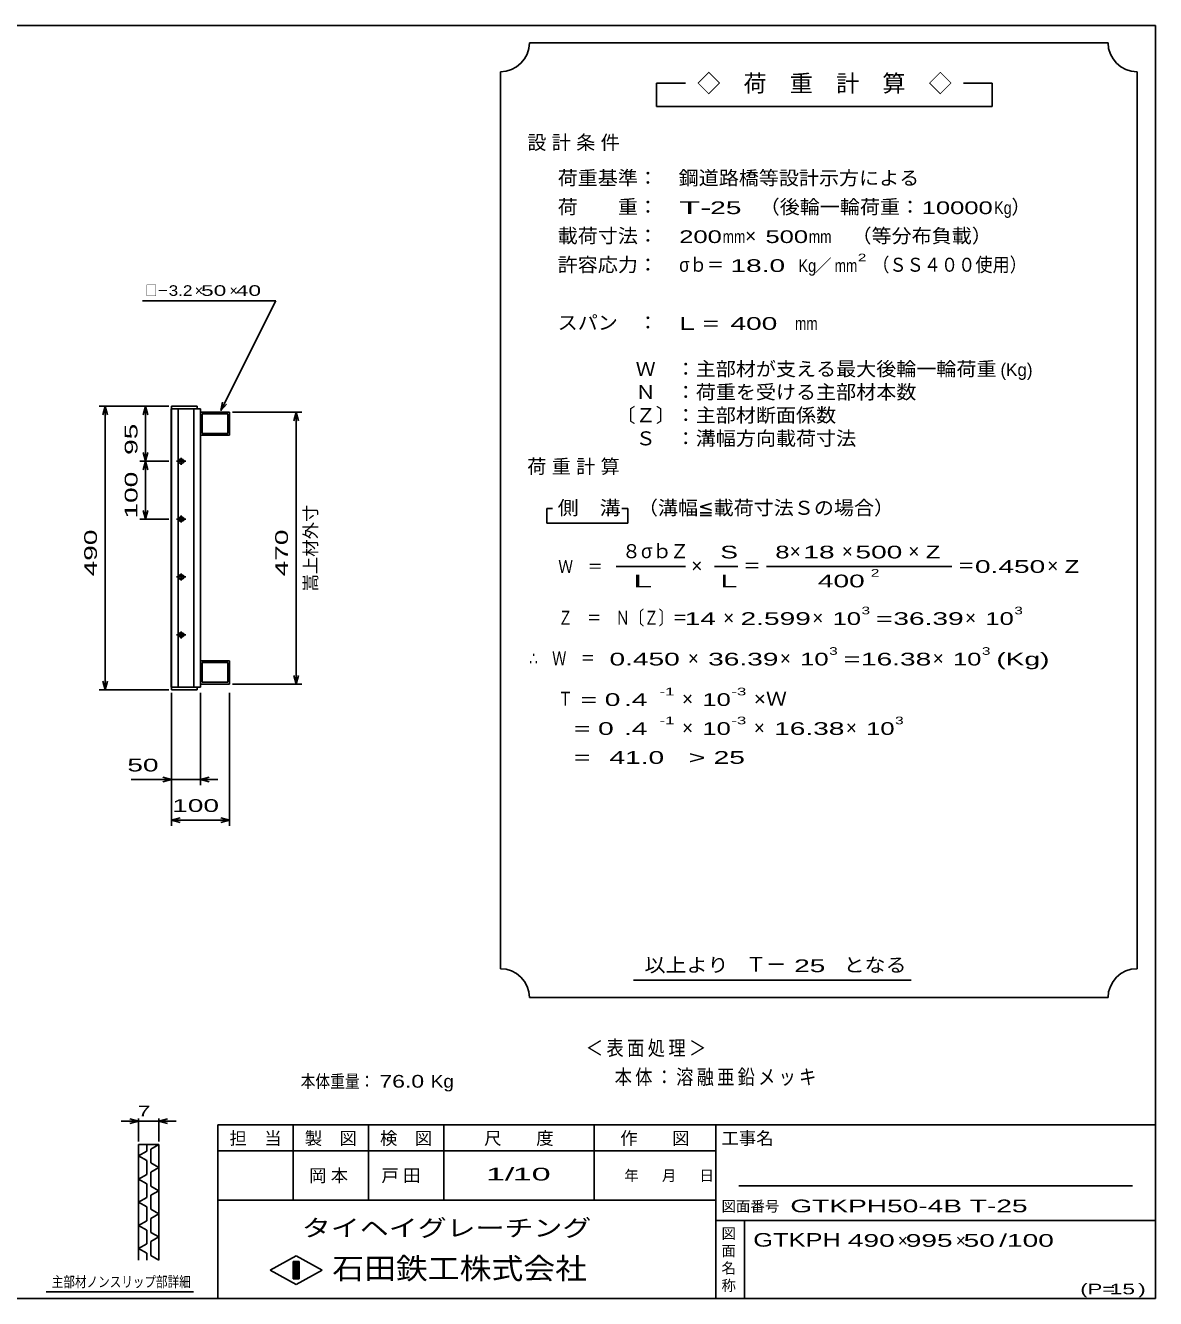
# Model space of a CAD drawing. Units: millimetres, scale not verified. Extents: x -1820 to 1731, y -1282 to 1054.
# Drawn here: x -222 to 1731, y -1146 to 1054 of the extents above; entities that cross this region are included whole.
import ezdxf
from ezdxf.enums import TextEntityAlignment as Align

# ---------------------------------------------------------------- set-up
doc = ezdxf.new("R2010")
doc.units = ezdxf.units.MM
doc.header["$LTSCALE"] = 10
for name, color, linetype, lineweight in [('0_2', 150, 'Continuous', 25), ('16', 3, 'Continuous', 25), ('22', 4, 'Continuous', 25), ('24', 2, 'Continuous', 25), ('32', 4, 'Continuous', 25)]:
    doc.layers.add(name, color=color, linetype=linetype, lineweight=lineweight)
doc.styles.add('ベクトル', font='')
doc.styles.get('ベクトル').set_extended_font_data('ベクトル')

msp = doc.modelspace()

# ---------------------------------------------------------------- linework, layer by layer
at = {"layer": '0_2'}
for p, q in [((-1729, 1053.5), (1731, 1053.5)), ((1731, 1053.5), (1731, -1146.5)), ((1731, -846.5), (111, -846.5)), ((111, -846.5), (111, -1146.5)), ((241, -846.5), (241, -976.5)), ((371, -976.5), (371, -846.5)), ((501, -846.5), (501, -976.5)), ((761, -976.5), (761, -846.5)), ((971, -846.5), (971, -1146.5)), ((971, -891.5), (111, -891.5)), ((1691, -951.5), (1011, -951.5)), ((111, -976.5), (971, -976.5)), ((971, -1011.5), (1731, -1011.5)), ((1021, -1146.5), (1021, -1011.5)), ((201, -1097.5), (246, -1072.5)), ((246, -1072.5), (291, -1097.5)), ((246, -1122.5), (201, -1097.5)), ((241, -1082.5), (251, -1082.5)), ((241, -1112.5), (241, -1082.5)), ((241, -1082.5), (243, -1082.5)), ((243, -1082.5), (243, -1112.5)), ((245, -1112.5), (245, -1082.5)), ((245, -1082.5), (247, -1082.5)), ((291, -1097.5), (246, -1122.5)), ((247, -1082.5), (247, -1112.5)), ((249, -1112.5), (249, -1082.5)), ((249, -1082.5), (251, -1082.5)), ((251, -1082.5), (251, -1112.5)), ((251, -1082.5), (251, -1112.5)), ((251, -1112.5), (241, -1112.5)), ((243, -1112.5), (245, -1112.5)), ((247, -1112.5), (249, -1112.5)), ((1731, -1146.5), (-1729, -1146.5))]:
    msp.add_line(p, q, dxfattribs=at)
at = {"layer": '16'}
for p, q in [((30.17, -90.11), (30.17, 390.89)), ((30.17, 390.89), (30.87, 390.89)), ((74.87, 395.39), (30.87, 395.39)), ((30.87, 395.39), (30.87, 390.89)), ((30.87, 390.89), (74.87, 390.89)), ((30.87, 390.89), (30.87, -90.11)), ((80.87, 390.89), (30.87, 390.89)), ((42.37, 390.89), (42.37, -90.11)), ((69.37, -90.11), (69.37, 390.89)), ((74.87, 390.89), (74.87, 395.39)), ((80.87, -90.11), (80.87, 390.89)), ((80.87, 345.39), (80.87, 385.39)), ((80.87, 385.39), (130.87, 385.39)), ((83.87, 348.39), (83.87, 382.39)), ((83.87, 382.39), (127.87, 382.39)), ((127.87, 382.39), (127.87, 348.39)), ((130.87, 385.39), (130.87, 345.39)), ((130.87, 345.39), (80.87, 345.39)), ((127.87, 348.39), (83.87, 348.39)), ((39.37, 300.39), (55.37, 300.39)), ((49.37, 303.39), (45.37, 303.39)), ((45.37, 297.39), (49.37, 297.39)), ((47.37, 306.39), (47.37, 294.39)), ((39.37, 200.39), (55.37, 200.39)), ((49.37, 203.39), (45.37, 203.39)), ((47.37, 206.39), (47.37, 194.39)), ((45.37, 197.39), (49.37, 197.39)), ((39.37, 100.39), (55.37, 100.39)), ((49.37, 103.39), (45.37, 103.39)), ((45.37, 97.39), (49.37, 97.39)), ((47.37, 106.39), (47.37, 94.39)), ((39.37, 0.39), (55.37, 0.39)), ((49.37, 3.39), (45.37, 3.39)), ((47.37, 6.39), (47.37, -5.61)), ((45.37, -2.61), (49.37, -2.61)), ((80.87, -44.61), (80.87, -84.61)), ((130.87, -44.61), (80.87, -44.61)), ((83.87, -47.61), (83.87, -81.61)), ((127.87, -47.61), (83.87, -47.61)), ((127.87, -81.61), (127.87, -47.61)), ((130.87, -84.61), (130.87, -44.61)), ((80.87, -84.61), (130.87, -84.61)), ((83.87, -81.61), (127.87, -81.61)), ((30.87, -90.11), (30.17, -90.11)), ((30.87, -90.11), (74.87, -90.11)), ((30.87, -94.61), (30.87, -90.11)), ((30.87, -90.11), (80.87, -90.11)), ((74.87, -94.61), (30.87, -94.61)), ((74.87, -90.11), (74.87, -94.61))]:
    msp.add_line(p, q, dxfattribs=at)
for centre, radius, start, end in [((45.37, 300.39), 3, 90, 270), ((47.37, 300.39), 4, 46.6, 133.4), ((47.37, 300.39), 4, 226.6, 313.4), ((49.37, 300.39), 3, 270, 90), ((45.37, 200.39), 3, 90, 270), ((47.37, 200.39), 4, 46.6, 133.4), ((49.37, 200.39), 3, 270, 90), ((47.37, 200.39), 4, 226.6, 313.4), ((45.37, 100.39), 3, 90, 270), ((47.37, 100.39), 4, 46.6, 133.4), ((47.37, 100.39), 4, 226.6, 313.4), ((49.37, 100.39), 3, 270, 90), ((45.37, 0.39), 3, 90, 270), ((47.37, 0.39), 4, 46.6, 133.4), ((49.37, 0.39), 3, 270, 90), ((47.37, 0.39), 4, 226.6, 313.4)]:
    msp.add_arc(centre, radius, start, end, dxfattribs=at)
at = {"layer": '22'}
for p, q in [((210.87, 577.89), (-19.13, 577.89)), ((115.87, 387.89), (210.87, 577.89)), ((115.87, 387.89), (118.87, 402.49)), ((115.87, 387.89), (125.87, 398.89)), ((25.87, 395.39), (-94.13, 395.39)), ((-84.13, 395.39), (-88.13, 380.39)), ((-80.13, 380.39), (-84.13, 395.39)), ((-84.13, 395.39), (-84.13, -94.61)), ((25.87, 395.39), (-24.13, 395.39)), ((-14.13, 395.39), (-18.13, 380.39)), ((-10.13, 380.39), (-14.13, 395.39)), ((-14.13, 395.39), (-14.13, 300.39)), ((135.87, 385.39), (255.87, 385.39)), ((245.87, 385.39), (241.87, 370.39)), ((249.87, 370.39), (245.87, 385.39)), ((245.87, 385.39), (245.87, -84.61)), ((-14.13, 300.39), (-18.13, 315.39)), ((-10.13, 315.39), (-14.13, 300.39)), ((-24.13, 300.39), (25.87, 300.39)), ((-14.13, 300.39), (-18.13, 285.39)), ((-10.13, 285.39), (-14.13, 300.39)), ((-14.13, 300.39), (-14.13, 200.39)), ((-24.13, 200.39), (25.87, 200.39)), ((-14.13, 200.39), (-18.13, 215.39)), ((-10.13, 215.39), (-14.13, 200.39)), ((-84.13, -94.61), (-88.13, -79.61)), ((-80.13, -79.61), (-84.13, -94.61)), ((255.87, -84.61), (135.87, -84.61)), ((245.87, -84.61), (241.87, -69.61)), ((249.87, -69.61), (245.87, -84.61)), ((-94.13, -94.61), (25.87, -94.61)), ((30.87, -99.61), (30.87, -259.61)), ((30.87, -329.61), (30.87, -99.61)), ((80.87, -259.61), (80.87, -99.61)), ((130.87, -329.61), (130.87, -99.61)), ((30.87, -249.61), (-39.13, -249.61)), ((30.87, -249.61), (15.87, -245.61)), ((15.87, -253.61), (30.87, -249.61)), ((30.87, -249.61), (80.87, -249.61)), ((80.87, -249.61), (95.87, -245.61)), ((95.87, -253.61), (80.87, -249.61)), ((80.87, -249.61), (110.87, -249.61)), ((30.87, -319.61), (45.87, -315.61)), ((45.87, -323.61), (30.87, -319.61)), ((30.87, -319.61), (130.87, -319.61)), ((130.87, -319.61), (115.87, -315.61)), ((115.87, -323.61), (130.87, -319.61))]:
    msp.add_line(p, q, dxfattribs=at)
at = {"layer": '24', "color": 4}
for p, q in [((1649, 1023.5), (649, 1023.5)), ((599, 973.5), (599, -576.5)), ((1699, -576.5), (1699, 973.5)), ((919, 953.5), (869, 953.5)), ((869, 953.5), (869, 913.5)), ((1449, 953.5), (1399, 953.5)), ((1449, 913.5), (1449, 953.5)), ((869, 913.5), (1449, 913.5)), ((689, 218.5), (679, 218.5)), ((679, 218.5), (679, 193.5)), ((819, 218.5), (809, 218.5)), ((819, 193.5), (819, 218.5)), ((679, 193.5), (819, 193.5)), ((799, 118.5), (919, 118.5)), ((969, 118.5), (1009, 118.5)), ((1059, 118.5), (1379, 118.5)), ((829, -596.5), (1309, -596.5)), ((649, -626.5), (1649, -626.5))]:
    msp.add_line(p, q, dxfattribs=at)
for centre, start, end in [((599, 1023.5), 270, 0), ((1699, 1023.5), 180, 270), ((599, -626.5), 0, 90), ((1699, -626.5), 90, 180)]:
    msp.add_arc(centre, 50, start, end, dxfattribs=at)
at = {"layer": '32'}
for p, q in [((-26.13, -875.11), (-26.13, -835.11)), ((8.87, -835.11), (8.87, -875.11)), ((-26.13, -840.11), (-56.13, -840.11)), ((-26.13, -840.11), (-41.13, -836.11)), ((-41.13, -844.11), (-26.13, -840.11)), ((-26.13, -840.11), (8.87, -840.11)), ((8.87, -840.11), (23.87, -836.11)), ((23.87, -844.11), (8.87, -840.11)), ((8.87, -840.11), (38.87, -840.11)), ((-26.13, -880.11), (8.87, -880.11)), ((-26.13, -1080.11), (-26.13, -880.11)), ((-12.13, -892.11), (-26.13, -900.11)), ((-26.13, -900.11), (-12.13, -908.11)), ((-12.13, -880.11), (-12.13, -892.11)), ((8.87, -880.11), (-5.13, -888.11)), ((-5.13, -888.11), (-5.13, -912.11)), ((8.87, -880.11), (8.87, -1080.11)), ((-12.13, -908.11), (-12.13, -932.11)), ((-5.13, -912.11), (8.87, -920.11)), ((8.87, -920.11), (-5.13, -928.11)), ((-12.13, -932.11), (-26.13, -940.11)), ((-26.13, -940.11), (-12.13, -948.11)), ((-5.13, -928.11), (-5.13, -952.11)), ((-12.13, -948.11), (-12.13, -972.11)), ((-5.13, -952.11), (8.87, -960.11)), ((8.87, -960.11), (-5.13, -968.11)), ((-12.13, -972.11), (-26.13, -980.11)), ((-26.13, -980.11), (-12.13, -988.11)), ((-12.13, -988.11), (-12.13, -1012.11)), ((-5.13, -968.11), (-5.13, -992.11)), ((-5.13, -992.11), (8.87, -1000.11)), ((8.87, -1000.11), (-5.13, -1008.11)), ((-5.13, -1008.11), (-5.13, -1032.11)), ((-12.13, -1012.11), (-26.13, -1020.11)), ((-26.13, -1020.11), (-12.13, -1028.11)), ((-12.13, -1028.11), (-12.13, -1052.11)), ((-5.13, -1032.11), (8.87, -1040.11)), ((-12.13, -1052.11), (-26.13, -1060.11)), ((8.87, -1040.11), (-5.13, -1048.11)), ((-5.13, -1048.11), (-5.13, -1072.11)), ((-26.13, -1060.11), (-12.13, -1068.11)), ((-12.13, -1068.11), (-12.13, -1080.11)), ((-5.13, -1072.11), (8.87, -1080.11)), ((68.87, -1135.11), (-186.13, -1135.11))]:
    msp.add_line(p, q, dxfattribs=at)

# ---------------------------------------------------------------- texts
at = {"layer": '0_2', "style": 'ベクトル'}
for s, height, p in [('担\u3000当', 21.99, (131, -869.5)), ('製\u3000図', 21.99, (261, -869.5)), ('検\u3000図', 21.99, (391, -869.5)), ('尺\u3000\u3000度', 21.99, (571, -869.5)), ('作\u3000\u3000図', 21.99, (806, -869.5)), ('工事名', 21.99, (981, -869.5)), ('年', 18.33, (813, -934)), ('月', 18.33, (878, -934)), ('日', 18.33, (943, -934)), ('図面番号', 18.33, (981, -987)), ('図', 18.33, (981, -1034)), ('面', 18.33, (981, -1064)), ('名', 18.33, (981, -1094)), ('称', 18.33, (981, -1124))]:
    msp.add_text(s, height=height, dxfattribs=at).set_placement(p, align=Align.MIDDLE_LEFT)
at = {"layer": '0_2', "color": 222, "style": 'ベクトル'}
for s, height, width, p in [('タイヘイグレーチング', 29.33, 1.25, (256, -1024.5)), ('石田鉄工株式会社', 36.66, 1.1, (308.5, -1094.5))]:
    msp.add_text(s, height=height, dxfattribs=dict(at, width=width)).set_placement(p, align=Align.MIDDLE_LEFT)
at = {"layer": '22', "color": 2, "style": 'ベクトル'}
for s, height, width, p in [('□－', 18.33, 0.8, (-14.13, 595.39)), ('3.2', 18.33, 1.2, (25.87, 595.39)), (' 50 ', 18.33, 1.6, (70.87, 595.39)), (' 40 ', 18.33, 1.6, (130.87, 595.39)), (' 50 ', 21.99, 1.65, (-59.13, -224.61)), (' 100 ', 21.99, 1.65, (18.37, -294.61)), ('本体重量：', 21.99, 0.85, (253.87, -771.11)), (' 76.0', 21.99, 1.35, (378.87, -771.11)), ('Kg', 21.99, 1.1, (478.87, -771.11)), ('1/', 21.99, 2, (574, -931.5)), (' 10 ', 21.99, 2, (604, -931.5)), ('GTKPH50-4B T-25                       ', 21.99, 1.65, (1100, -986.5)), ('GTKPH', 23.46, 1.4, (1035.87, -1045.11)), ('/', 21.99, 1.65, (1460.87, -1046.11)), (' 490 ', 21.99, 1.65, (1185.87, -1046.11)), (' 995 ', 21.99, 1.65, (1285.87, -1046.11)), (' 50 ', 21.99, 1.65, (1385.87, -1046.11)), (' 100 ', 21.99, 1.65, (1460.87, -1046.11)), ('(P=', 18.33, 1.55, (1601, -1130)), (' 15 ', 18.33, 1.6, (1641, -1130)), (')', 18.33, 1.6, (1701, -1130))]:
    msp.add_text(s, height=height, dxfattribs=dict(at, width=width)).set_placement(p, align=Align.MIDDLE_LEFT)
for height, p in [(18.33, (70.87, 595.39)), (18.33, (130.87, 595.39)), (21.99, (1285.87, -1046.11)), (21.99, (1385.87, -1046.11))]:
    msp.add_text('×', height=height, dxfattribs=at).set_placement(p, align=Align.MIDDLE_LEFT)
at = {"layer": '22', "color": 2, "style": 'ベクトル', "width": 1.65}
for s, p in [(' 95 ', (-39.13, 297.89)), (' 100 ', (-39.13, 187.89)), (' 490 ', (-109.13, 87.89)), (' 470', (220.87, 87.89))]:
    msp.add_text(s, height=21.99, rotation=90, dxfattribs=at).set_placement(p, align=Align.MIDDLE_LEFT)
at = {"layer": '22', "color": 2, "style": 'ベクトル'}
msp.add_text('嵩上材外寸', height=21.99, rotation=90, dxfattribs=at).set_placement((270.87, 75.39), align=Align.MIDDLE_LEFT)
at = {"layer": '22', "color": 2, "attachment_point": 4, "style": 'ベクトル'}
for s, insert, char_height in [('\\T1.2;\\W0.85;＜表面処理＞', (746.5, -715), 25.66), ('\\T1.19;\\W0.85;本体：溶融亜鉛メッキ', (796.5, -765), 25.66), ('\\T1.25;岡本\u3000', (268.37, -935.11), 21.99), ('\\T1.25;戸田\u3000', (393.37, -935.11), 21.99)]:
    msp.add_mtext(s, dxfattribs=dict(at, insert=insert, char_height=char_height))
at = {"layer": '24', "style": 'ベクトル'}
for s, height, p in [('◇\u3000荷\u3000重\u3000計\u3000算\u3000◇', 29.33, (939, 953.5)), ('）', 24.19, (1482, 740)), ('×', 24.19, (1022, 690)), ('／', 21.99, (1141.5, 638.5)), ('(Kg)', 21.99, (1463, 458.5)), ('８', 24.19, (809, 145)), ('σｂ', 24.19, (842, 145)), ('Ｚ', 24.19, (892, 145)), ('×', 24.19, (1099, 145)), ('×', 24.19, (1189, 145)), ('×', 24.19, (1304, 145)), ('×', 24.19, (929, 120)), ('×', 24.19, (1544, 120)), ('×', 24.19, (984, 30)), ('×', 24.19, (1138, 30)), ('×', 24.19, (1402, 30)), ('×', 24.19, (923, -40)), ('×', 24.19, (1082, -40)), ('×', 24.19, (1346, -40)), ('×', 24.19, (913, -110)), ('×', 24.19, (913, -160)), ('×', 24.19, (1037, -160)), ('×', 24.19, (1196, -160)), ('Ｔ－', 25.66, (1023, -569))]:
    msp.add_text(s, height=height, dxfattribs=at).set_placement(p, align=Align.MIDDLE_LEFT)
for s, height, width, p in [('荷重基準：\u3000', 24.19, 1.05, (698, 790)), ('鋼道路橋等設計示方による', 24.19, 1.05, (907, 790)), ('荷\u3000\u3000重：\u3000', 24.19, 1.05, (698, 740)), ('T-', 21.99, 2, (908, 738.5)), (' 25 ', 21.99, 1.65, (948, 738.5)), ('（後輪一輪荷重：', 24.19, 1.05, (1047, 740)), ('10000', 21.99, 1.5, (1327, 738.5)), ('Kg', 21.99, 0.85, (1452, 738.5)), ('載荷寸法：\u3000', 24.19, 1.05, (698, 690)), ('\u3000（等分布負載）', 24.19, 1.05, (1171, 690)), ('200', 21.99, 1.5, (908, 688.5)), ('mm', 21.99, 0.8, (983, 688.5)), ('500', 21.99, 1.5, (1057, 688.5)), ('mm', 21.99, 0.8, (1132, 688.5)), ('許容応力：\u3000', 24.19, 1.05, (698, 640)), ('σｂ＝', 24.19, 0.9, (908, 640)), (' 18.0', 21.99, 1.65, (983, 638.5)), ('Kg', 21.99, 0.85, (1114, 638.5)), ('mm', 21.99, 0.8, (1176.5, 638.5)), ('2', 13.2, 1.5, (1216.5, 652.5)), ('（ＳＳ４００使用）', 24.19, 0.9, (1241.5, 640)), ('スパン\u3000：\u3000', 24.19, 1.05, (698, 540)), ('L =', 21.99, 1.65, (908, 538.5)), (' 400 ', 21.99, 1.65, (983, 538.5)), ('mm', 21.99, 0.8, (1108, 538.5)), ('\u3000Ｗ\u3000：主部材が支える最大後輪一輪荷重', 24.19, 1.05, (798, 460)), ('\u3000Ｎ\u3000：荷重を受ける主部材本数', 24.19, 1.05, (798, 420)), ('〔Ｚ〕：主部材断面係数', 24.19, 1.05, (798, 380)), ('\u3000Ｓ\u3000：溝幅方向載荷寸法', 24.19, 1.05, (798, 340)), ('側\u3000溝', 24.19, 1.1, (698, 220)), ('\u3000（溝幅≦載荷寸法Ｓの場合）', 24.19, 1.05, (802, 220)), ('S', 21.99, 1.55, (979, 143.5)), ('8', 21.99, 1.5, (1074, 143.5)), (' 18 ', 21.99, 1.65, (1109, 143.5)), (' 500 ', 21.99, 1.65, (1199, 143.5)), ('Z', 21.99, 1.4, (1334, 143.5)), ('Ｗ\u3000＝', 21.99, 0.85, (699, 118.5)), ('＝', 24.19, 0.9, (1019, 120)), ('2', 13.2, 1.5, (1239, 107.5)), ('＝', 24.19, 0.9, (1389, 120)), ('0.450', 21.99, 1.65, (1419, 118.5)), ('Z', 21.99, 1.4, (1574, 118.5)), ('L', 21.99, 1.8, (979, 93.5)), (' 400 ', 21.99, 1.65, (1134, 93.5)), ('Ｚ\u3000＝\u3000Ｎ〔Ｚ〕＝', 24.19, 0.75, (699, 30)), ('3', 13.2, 1.5, (1223, 42.5)), ('3', 13.2, 1.5, (1487, 42.5)), (' 14 ', 21.99, 1.65, (904, 28.5)), ('2.599', 21.99, 1.65, (1014, 28.5)), ('10', 21.99, 1.5, (1173, 28.5)), ('=', 21.99, 1.7, (1248, 28.5)), ('36.39', 21.99, 1.65, (1278, 28.5)), ('10', 21.99, 1.5, (1437, 28.5)), ('3', 13.2, 1.5, (1167, -27.5)), ('3', 13.2, 1.5, (1431, -27.5)), ('∴\u3000Ｗ\u3000＝', 24.19, 0.75, (649, -40)), (' 0.450', 21.99, 1.65, (774, -41.5)), ('36.39', 21.99, 1.65, (958, -41.5)), ('10', 21.99, 1.5, (1117, -41.5)), ('=', 21.99, 1.7, (1192, -41.5)), ('16.38', 21.99, 1.65, (1222, -41.5)), ('10', 21.99, 1.5, (1381, -41.5)), ('(Kg)', 21.99, 1.65, (1456, -41.5)), ('Ｔ', 24.19, 0.75, (699, -110)), (' = 0', 21.99, 1.65, (724, -111.5)), (' .4 ', 21.99, 1.65, (799, -111.5)), ('-1', 13.2, 1.65, (874, -97.5)), ('10', 21.99, 1.5, (948, -111.5)), ('-3', 13.2, 1.65, (998, -97.5)), ('×Ｗ', 24.19, 1.1, (1037, -110)), ('  = 0', 21.99, 1.65, (699, -161.5)), (' .4 ', 21.99, 1.65, (799, -161.5)), ('-1', 13.2, 1.65, (874, -147.5)), ('10', 21.99, 1.5, (948, -161.5)), ('-3', 13.2, 1.65, (998, -147.5)), ('16.38', 21.99, 1.65, (1072, -161.5)), ('10', 21.99, 1.5, (1231, -161.5)), ('3', 13.2, 1.5, (1281, -147.5)), ('  =', 21.99, 1.65, (699, -211.5)), (' 41.0', 21.99, 1.65, (774, -211.5)), ('>', 21.99, 1.7, (924, -211.5)), (' 25 ', 21.99, 1.65, (954, -211.5)), ('以上より\u3000', 24.19, 1.1, (848, -570)), (' 25 ', 21.99, 1.65, (1093, -571.5)), ('となる', 24.19, 1.1, (1192, -570))]:
    msp.add_text(s, height=height, dxfattribs=dict(at, width=width)).set_placement(p, align=Align.MIDDLE_LEFT)
at = {"layer": '24', "attachment_point": 4, "style": 'ベクトル'}
for s, insert, char_height in [('\\T1.28;設計条件', (645.5, 850), 24.19), ('\\T1.28;荷重計算', (645.5, 290), 24.19), ('\\T1.5;\\W2;\\~L\\~', (804, 93.5), 21.99)]:
    msp.add_mtext(s, dxfattribs=dict(at, insert=insert, char_height=char_height))
at = {"layer": '32', "color": 2, "style": 'ベクトル'}
for s, width, p in [(' 7 ', 1.6, (-38.63, -822.61)), ('主部材ノンスリップ部詳細', 0.8, (-176.13, -1117.61))]:
    msp.add_text(s, height=18.33, dxfattribs=dict(at, width=width)).set_placement(p, align=Align.MIDDLE_LEFT)

doc.saveas('drawing.dxf')
